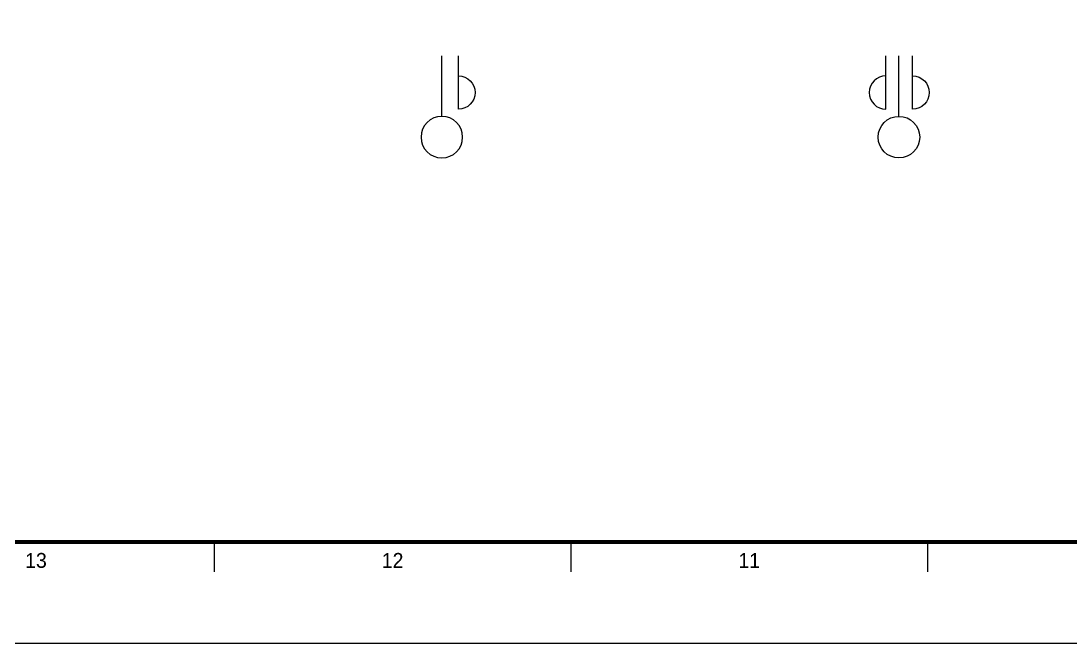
# Model space of a CAD drawing. Header units: millimetres. Extents: x 0 to 92204, y -190080 to 23760.
# Drawn here: x 54578 to 63410, y -100980 to -95746 of the extents above; entities that cross this region are included whole.
import ezdxf
from ezdxf.enums import TextEntityAlignment as Align

# ---------------------------------------------------------------- set-up
doc = ezdxf.new("R2010")
doc.units = ezdxf.units.MM
doc.header["$LTSCALE"] = 100
doc.linetypes.add('AUDIT_D_220706163347-0', pattern=[0])
for name, color, linetype in [('A-치수', 7, 'AUDIT_D_220706163347-0'), ('AA-BORD-FORM', 7, 'Continuous'), ('AA-BORD-TEXT', 3, 'Continuous'), ('DIM', 7, 'AUDIT_D_220706163347-0')]:
    doc.layers.add(name, color=color, linetype=linetype)
doc.styles.add('HAUD01', font='Dotum.ttf')

# ---------------------------------------------------------------- blocks, each defined once
blk = doc.blocks.new('중심')
at = {"layer": 'DIM'}
blk.add_line((-350, 0), (0, 0), dxfattribs=at)
blk.add_circle((-470, 0), 120, dxfattribs=at)
blk = doc.blocks.new('DIM-1108')
at = {"layer": 'DIM'}
for points in [[(8103.9, -119967.8, -1), (8103.9, -120247.8), (8103.9, -119797.8)], [(11698.9, -119967.8, 1), (11698.9, -120247.8), (11698.9, -119797.8)], [(11923.9, -119967.8, -1), (11923.9, -120247.8), (11923.9, -119797.8)]]:
    blk.add_lwpolyline(points, format="xyb", dxfattribs=at)
at = {"layer": 'A-치수'}
for p, xscale, yscale, zscale, rotation in [((7963.9, -119797.8), -1.458333333333333, 1.458333333333333, 1.458333333333333, 270), ((11808.9, -119797.8), 1.458333333333342, 1.458333333333342, 1.458333333333342, 90)]:
    blk.add_blockref('중심', p, dxfattribs=dict(at, xscale=xscale, yscale=yscale, zscale=zscale, rotation=rotation))
blk = doc.blocks.new('XR-FORM 청주월명')
at = {"layer": 'AA-BORD-FORM', "color": 2}
for p, q in [((121, 17), (121, 12)), ((181, 17), (181, 12)), ((241, 17), (241, 12))]:
    blk.add_line(p, q, dxfattribs=at)
at = {"layer": 'AA-BORD-FORM', "color": 1}
blk.add_lwpolyline([(0, 0), (841, 0), (841, 594), (0, 594)], close=True, dxfattribs=at)
at = {"layer": 'AA-BORD-FORM', "color": 2, "const_width": 0.682}
blk.add_lwpolyline([(21, 17), (21, 577), (821, 577), (821, 17)], close=True, dxfattribs=at)
at = {"layer": 'AA-BORD-TEXT', "color": 7, "style": 'HAUD01'}
for s, p in [('13', (91, 13.9)), ('12', (151, 13.9)), ('11', (211, 13.9))]:
    blk.add_text(s, height=2.5, dxfattribs=at).set_placement(p, align=Align.MIDDLE_CENTER)

msp = doc.modelspace()

# ---------------------------------------------------------------- block references
msp.add_blockref('DIM-1108', (50153.9, 23760))
at = {"xscale": 50, "yscale": 50, "zscale": 50}
msp.add_blockref('XR-FORM 청주월명', (50153.9, -100980), dxfattribs=at)

doc.saveas('drawing.dxf')
